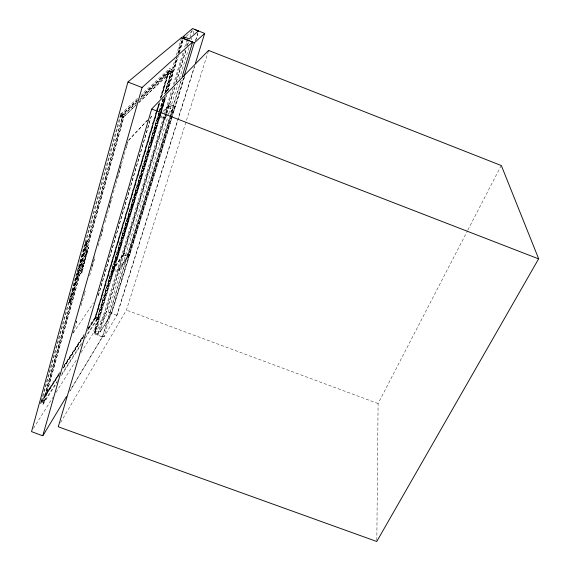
<?xml version="1.0" encoding="UTF-8"?>
<svg xmlns="http://www.w3.org/2000/svg" width="570" height="570" viewBox="0 0 570 570"><rect width="100%" height="100%" fill="white"/><g stroke="black" fill="none" stroke-linecap="round" stroke-linejoin="round"><path stroke-width="0.43" stroke-dasharray="2.85 2.14" d="M129.39 255.396L124.574 253.429L123.982 253.664M128.293 220.661L127.402 221.58M156.828 125.664L150.131 146.184L150.936 145.343L156.835 125.614L155.973 126.355L156.835 125.614M157.733 121.125L158.432 120.391L160.462 113.644M376.827 540.353L378.088 403.56L467.471 230.786M159.415 115.225L164.972 117.776L165.599 117.491M85.08 258.431L85.222 257.911M160.719 112.796L164.445 99.999L161.061 111.022M171.314 72.005L171.107 71.599M171.428 71.257L164.958 93.729M172.012 69.668L169.618 68.528L141.738 94.371M123.091 254.897L128.535 256.728M174.99 106.626L172.56 115.482M115.646 260.889L116.401 259.735L121.602 242.67L116.544 259.827L115.639 260.796M109.383 281.993L110.224 280.868L115.147 264.174L109.504 281.943M41.867 400.354L42.03 399.983M57.527 380.717L43.534 402.562L43.063 404.237L40.648 403.011M71.535 297.939C72.454 297.227 68.828 302.62 69.048 302.335M73.067 292.424C73.986 291.705 70.352 297.098 70.58 296.806M69.056 302.421L71.193 299.592L71.685 297.818M74.613 286.867C75.525 286.14 71.891 291.541 72.126 291.234M70.587 296.892L72.725 294.091L73.224 292.303M76.173 281.274C77.078 280.54 73.437 285.933 73.68 285.627M72.133 291.327L74.264 288.548L74.77 286.746M77.741 275.638C78.639 274.89 74.998 280.29 75.254 279.97M73.694 285.713L75.824 282.962L76.323 281.153M79.323 269.959C80.163 269.247 76.601 274.59 76.829 274.277M75.261 280.062L77.385 277.341L77.898 275.517M80.912 264.238C81.802 263.475 78.154 268.883 78.425 268.541M76.843 274.362C78.425 273.721 81.738 265.748 77.285 272.631M82.515 258.474C83.341 257.747 79.779 263.091 80.028 262.763M78.432 268.627L80.548 265.969L81.068 264.117M84.132 252.667C84.951 251.926 81.382 257.277 81.638 256.935M80.035 262.848C81.638 262.257 84.923 254.298 80.491 261.089M85.764 246.817C86.626 246.033 82.978 251.441 83.27 251.071M81.653 257.02C83.256 256.464 86.533 248.513 82.108 255.253M87.402 240.925C88.257 240.127 84.609 245.535 84.909 245.157M83.277 251.156L85.386 248.591L85.913 246.696M84.923 245.243L87.025 242.713L87.559 240.804M81.047 352.495L93.06 333.471L163.298 98.617M88.122 328.199L94.969 317.64L158.574 103.776M95.097 318.659L159.415 102.985M88.122 329.204L95.397 317.939L94.969 317.64M88.193 328.463L95.739 316.635M97.976 333.899L94.321 332.773L95.853 330.201M97.648 317.868L95.418 317.248M123.006 117.94L123.483 116.743M123.783 115.147L136.145 103.277M137.021 102.18L123.939 114.449L43.356 402.299L41.182 401.08L119.999 116.651L121.153 115.845L123.54 116.779M136.344 104.901L124.046 116.551L44.211 402.349L41.603 401.244M100.263 331.868L111.649 313.179L129.39 255.317L129.433 255.709L111.677 313.365L100.263 331.868L95.24 330.208L106.611 311.569L124.303 253.408M110.074 280.832L115.19 264.209L114.442 265.363M104.139 336.656L103.619 336.877L94.869 333.486L108.25 312.075L167.715 117.185M147.602 120.056L128.214 140.583L113.323 192.81M120.904 243.825L121.652 242.763M171.819 118.133L129.668 255.011L118.332 272.082L100.142 331.932M122.885 238.174L128.179 220.569L127.452 221.531L128.229 220.569L123.042 238.21L122.151 239.222L123.027 238.167L128.229 220.626M170.459 117.904L128.029 256.08L118.588 270.123L114.306 268.926L113.808 268.335L123.327 253.942M112.839 270.137L124.346 253.094L166.575 114.114M128.827 216.849L129.561 215.945L135.069 197.84L129.718 215.973L128.834 216.885M134.392 198.887L135.118 197.925M135.71 194.021L136.429 193.08L142.094 174.441L136.586 193.109L135.703 193.928M141.424 175.446L142.087 174.441L141.324 175.296M158.716 103.783L95.147 317.554L97.598 318.594M60.605 422.52L126.398 310.101L208.478 50.88M142.984 170.416L149.319 150.359L143.612 169.625M148.67 151.307L149.383 150.402L143.647 169.539L142.935 170.43M158.268 120.37L160.811 111.862L158.424 120.355L157.584 121.118M163.825 100.826L164.509 100.056L163.861 100.733M141.061 96.729L169.098 70.573L169.931 68.571M164.189 119.6L164.267 118.881L175.425 106.341L184.523 76.808M164.979 93.409L171.321 71.784L164.445 93.758M162.97 111.556L169.653 104.296L174.826 87.096M172.076 117.278L175.182 106.79L174.078 108.043L171.962 115.047M184.459 76.679L175.425 106.341M118.318 270.223L168.264 106.013L169.696 104.574L175.182 106.79M138.66 102.664L171.534 71.279M168.392 71.542L169.212 70.858L171.321 71.784M158.952 117.577L162.935 112.682M150.886 145.4L156.764 125.621M172.297 116.33L129.639 254.883L128.385 256.885M116.793 315.41L194.341 66.811M170.85 115.881L127.937 255.673L118.588 270.123M136.536 193.159L142.08 174.498M129.668 216.03L135.054 197.89M116.494 259.877L121.51 242.678M180.654 81.596L102.507 336.535L69.654 391.291M112.874 270.322L124.189 253.443M157.27 110.865L95.625 317.682L87.395 330.636M59.18 374.547L45.465 395.687A0.805 0.755 -27.6 0 1 44.809 395.445L59.743 372.217M41.624 401.536L59.373 373.892M40.677 403.368L59.016 374.711M44.809 395.445L123.02 114.392L136.821 101.239M120.812 114L138.496 97.377M120.911 115.582L137.277 100.121M120.035 116.793L120.213 116.394M81.959 257.198L84.075 254.498L81.795 257.198M44.353 401.251L123.768 116.957L123.811 117.349M41.026 401.886L41.19 401.515M40.655 403.211L41.019 401.686L59.957 372.374M41.61 401.408L121.054 115.268M69.618 300.917L69.177 302.506L71.25 299.763M70.709 296.977L71.157 295.374M72.255 291.405L72.704 289.795M73.815 285.791L74.264 284.173M75.383 280.141L75.838 278.509M76.964 274.448L77.42 272.802M78.56 268.705L79.016 267.052M80.163 262.927L80.627 261.26M81.781 257.106L82.244 255.424M83.405 251.235L83.876 249.539M85.044 245.321L85.521 243.618M76.131 322.691L76.615 320.953M84.681 292.781L85.165 291.042M92.012 267.138L94.941 256.856M100.569 237.227L103.498 226.945M109.127 207.316L112.048 197.035M117.677 177.398L121.581 163.704M126.234 147.488L127.937 141.481M73.288 332.98L76.708 321.017M81.111 305.634L85.265 291.106M89.668 275.723L95.04 256.92M98.218 245.805L103.598 227.01M104.823 222.735L112.397 196.237M98.247 295.581L151.25 116.209M98.339 295.638L151.328 116.237L150.117 117.527M160.092 98.674L168.043 72.098A0.777 0.677 13 0 1 168.691 72.347L161.624 96.508M160.533 97.933L168.528 71.229M161.189 97.021L169.062 70.594L171.627 71.663M157.52 110.017L159.807 102.358M161.324 97.249L168.684 72.568L168.25 72.076L140.063 98.204M156.8 112.682L95.646 317.832L87.488 330.514M157.056 111.827L159.849 102.465M159.094 111.62L96.957 318.438M159.351 110.765L162.913 98.859M164.83 93.501L175.04 59.401M176.322 55.14L181.424 38.09M97.328 319.271L97.662 317.946M163.191 99.379L97.84 317.554L86.184 335.823M163.426 98.845L97.612 318.716L85.386 338.01M164.794 97.313L95.026 330.037L94.983 329.638M166.326 92.198L176.565 58.083M177.847 53.822L182.706 37.62M164.887 97.385L94.321 332.773L160.569 111.948M166.419 92.269L176.907 57.335M178.189 53.074L182.279 39.444M160.826 111.1L164.922 97.463M166.711 91.499L176.942 57.413M178.225 53.152L182.571 38.66M161.21 111.079L164.438 100.078M160.833 113.701L94.862 333.571L161.395 112.126M161.089 112.853L166.205 95.831M167.737 90.73L177.968 56.694M179.251 52.44L183.091 39.672M161.652 111.271L166.511 95.105M167.794 90.851L178.282 55.953M179.244 52.903L183.597 38.439M97.791 334.056L171.57 90.537M173.373 84.581L182.913 53.088M184.716 47.125L186.775 40.32M173.038 88.656L99.379 331.612L97.862 334.02M174.363 84.474L184.666 50.31M185.998 46.127L188.029 39.237M166.412 114.128C167.153 120.249 161.26 117.192 159.365 115.076M166.668 113.273L174.434 87.737M176.244 81.781L185.82 50.281M187.117 46.027L188.927 40.064M166.832 113.259L169.725 104.609M176.372 82.023L186.39 49.077M187.68 44.852L188.449 42.315M189.988 37.25L192.56 28.799M168.756 113.779L177.84 84.025M179.393 78.924L189.261 46.619M191.335 39.822L191.855 38.119M193.152 33.872L194.448 29.619M181.281 80.114L102.55 336.856L70.003 390.934M171.107 115.033L172.667 109.953L172.054 108.827M170.722 117.057L172.803 110.281L172.14 108.927L167.68 107.466L163.533 112.034M171.705 115.895L128.307 256.913M183.504 78.083L103.861 336.891M195.624 40.413L198.218 31.977M195.688 40.534L197.769 33.78M194.691 65.97L116.964 315.231L103.961 336.834M86.918 251.89L86.782 252.631L87.659 250.529L86.547 253.23L87.858 249.881L86.84 251.819M85.415 256.992L86.198 256.115L84.866 259.072L85.65 257.141M85.6 257.277L85.122 258.417M85.308 257.277L85.13 258.018M82.422 269.489L83.142 268.37L81.325 271.491L82.857 267.986L82.429 269.475M467.877 229.995L500.994 165.92M120.812 116.066L121.211 115.881M122.849 117.249L123.248 117.064M167.644 108.001L167.929 107.495M150.224 146.141L150.808 145.4M148.528 151.25L149.326 150.359L148.649 151.157M120.769 243.775L121.588 242.678M33.48 428.362L52.789 397.568M56.081 392.31L76.808 359.257M43.063 404.237L57.214 382.114M61.346 375.666L81.453 344.073M61.824 373.984L81.41 343.304M63.498 367.828L83.17 337.233M64.075 365.498L84.275 334.163M64.125 365.819L83.534 335.773M63.206 367.935L83.334 336.649M63.327 368.07L83.548 336.628M73.245 332.994L93.43 302.955M115.133 264.174L114.477 265.278M69.298 302.606L71.492 299.663M69.49 300.746L71.628 297.839M69.732 300.647L71.784 297.839M70.737 297.048L73.024 294.163M71.022 295.21L73.16 292.325M71.271 295.11L73.316 292.325M72.283 291.484L74.321 288.719M74.57 288.62L72.532 291.384M72.575 289.624L74.706 286.767M72.825 289.524L74.862 286.767M73.836 285.876L75.874 283.133M73.936 285.898L76.124 283.034M74.136 284.002L76.266 281.174M74.385 283.903L76.423 281.174M75.404 280.226L77.442 277.512M75.504 280.248L77.385 277.341M75.703 278.338L77.834 275.531M75.96 278.238L77.99 275.538M134.242 198.802L134.926 197.89M76.986 274.533L79.016 271.847M77.085 274.555L79.273 271.748M77.541 272.531L79.572 269.859M78.575 268.798L80.862 266.04M79.137 266.781L81.168 264.138M78.881 266.881L81.011 264.131M80.178 263.019L82.208 260.39M80.277 263.041L82.465 260.291M80.748 260.989L82.771 258.374M82.365 255.146L84.389 252.56M83.427 251.334L85.443 248.762M83.526 251.349L85.7 248.655M83.74 249.375L86.02 246.71M85.065 245.421L87.082 242.884M85.165 245.442L87.338 242.777M85.386 243.454L87.495 240.818M85.642 243.34L87.659 240.818M120.99 113.601L120.277 115.917L120.569 116.387M123.198 114L44.788 395.288M171.392 71.592L171.834 69.312M168.392 105.721L123.084 254.797M158.823 117.235L159.379 116.593M157.648 121.175L158.303 120.448M159.4 115.461L160.59 114.164M147.651 120.056L128.293 140.64M138.909 102.472L171.606 71.428M120.512 116.351L123.255 117.285L136.095 105.101M140.256 99.137L168.699 72.369M139.344 100.263L172.033 69.469M137.819 99.764L120.284 116.138L120.242 115.781M141.168 96.487L169.304 70.431M186.134 36.395L193.836 29.911M167.68 107.466L168.62 107.559M171.413 71.478L169.098 70.573M168.513 71.343L170.836 72.248M175.218 106.455L169.653 104.296M168.378 105.835L174.078 108.043M159.315 116.971L164.267 118.881M120.954 113.751L123.818 114.855M121.025 115.389L124.046 116.551M120.177 116.544L123.035 117.648M129.54 255.046L124.346 253.094M127.623 256.187L123.263 254.548M113.017 270.094L118.332 272.082M111.521 313.386L106.611 311.569M116.822 315.253L108.25 312.075M97.719 317.568L95.724 316.827M97.206 319.286L95.211 318.544M378.088 403.56L126.398 310.101M102.294 336.877L93.06 333.471M44.396 401.066L42.009 400.204M41.14 401.7L43.534 402.562M113.701 267.594L113.8 268.534L113.779 268.028M123.163 114.15A0.955 0.385 26.1 0 1 123.939 114.449M84.182 263.034L82.907 265.834L84.153 263.611C83.612 264.779 85.044 261.117 84.182 263.012M88.507 247.587L87.231 250.387L88.478 248.178C87.873 249.446 89.369 245.77 88.507 247.587M82.586 267.444L83.633 265.207L82.828 267.579A2.166 0.363 -68.7 0 1 82.586 267.971L82.479 267.316A2.166 0.363 -68.7 0 1 82.714 266.618L83.049 265.969A2.351 0.392 -68.7 0 0 82.621 267.209L82.586 267.444M85.543 258.581L83.534 263.604L84.631 261.901L84.816 260.746L83.989 261.972L84.93 260.219A2.195 0.371 -68.8 0 0 85.115 259.77L85.265 259.143L84.445 260.34L85.543 258.581M85.927 255.467L86.854 253.529L85.927 255.467M83.427 265.812L82.899 267.188L83.427 265.812M85.7 255.937L85.878 256.072A2.195 0.371 -68.8 0 0 86.106 255.723L87.787 251.805L85.7 255.937M80.819 273.286L80.669 273.842L82.123 271.562L81.745 272.902L81.966 272.567L82.871 269.325L80.819 273.286"/><path stroke-width="0.85" d="M66.441 396.62L43.042 435.487L42.244 435.644L31.535 431.618L127.751 82.664L128.157 81.774L181.467 37.62L192.653 42.009L182.215 76.494M198.481 31.136L192.589 28.507L182.963 36.765M194.57 29.405L204.687 33.395L195.396 63.413M192.653 42.009L142.073 87.531L42.779 435.665M204.687 33.395L194.27 42.907L184.032 76.38M58.311 426.631L151.485 109.704L151.912 108.742L208.549 50.409L501.351 165.571L538.522 258.452L538.272 259.45L376.756 541.5L58.76 426.98L58.361 426.36M181.424 38.09L181.645 37.677M208.478 50.88L208.72 50.459M198.517 30.844L189.226 38.881L183.134 36.48M183.569 38.56L184.851 37.477M182.685 38.411L183.932 37.442M128.086 82.094L142.073 87.531M151.848 109.105L538.422 258.794M183.804 38.739L189.304 40.905M190.879 41.525L194.27 42.907"/></g></svg>
